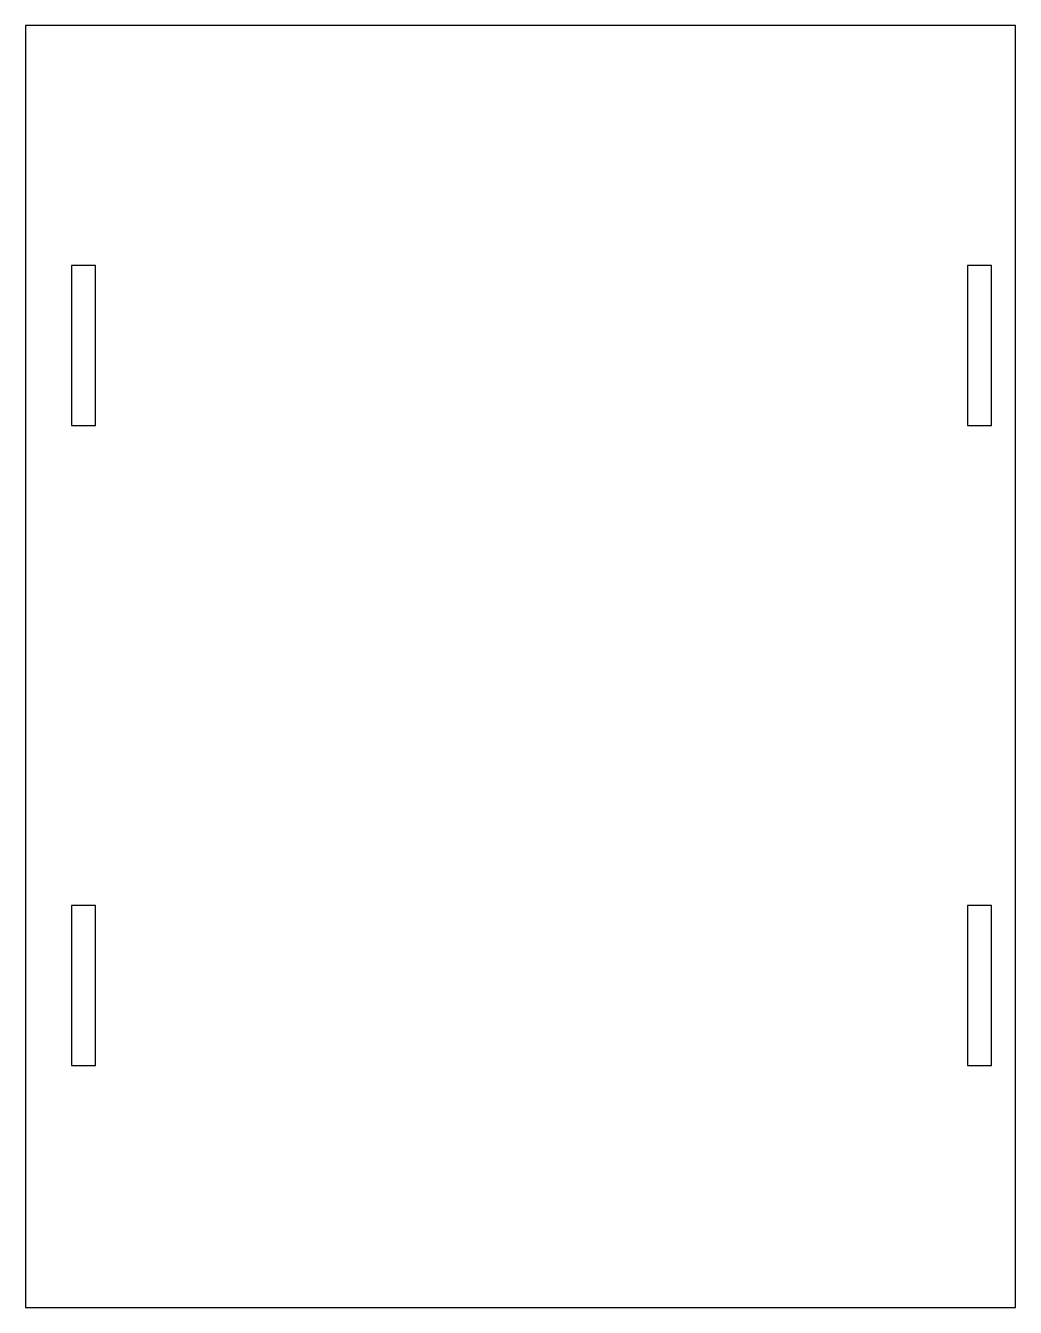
# Model space of a CAD drawing. Header units: millimetres. Extents: x 0 to 124, y 0 to 160.
import ezdxf

# ---------------------------------------------------------------- set-up
doc = ezdxf.new("R2010")
doc.units = ezdxf.units.MM
doc.layers.add('CUT', color=1, linetype='Continuous')

msp = doc.modelspace()

# ---------------------------------------------------------------- linework, layer by layer
at = {"layer": 'CUT'}
for points in [[(0, 0), (123.75, 0), (123.75, 160.25), (0, 160.25)], [(5.75, 110.25), (8.75, 110.25), (8.75, 130.25), (5.75, 130.25)], [(117.75, 110.25), (120.75, 110.25), (120.75, 130.25), (117.75, 130.25)], [(5.75, 30.25), (8.75, 30.25), (8.75, 50.25), (5.75, 50.25)], [(117.75, 30.25), (120.75, 30.25), (120.75, 50.25), (117.75, 50.25)]]:
    msp.add_lwpolyline(points, close=True, dxfattribs=at)

doc.saveas('drawing.dxf')
